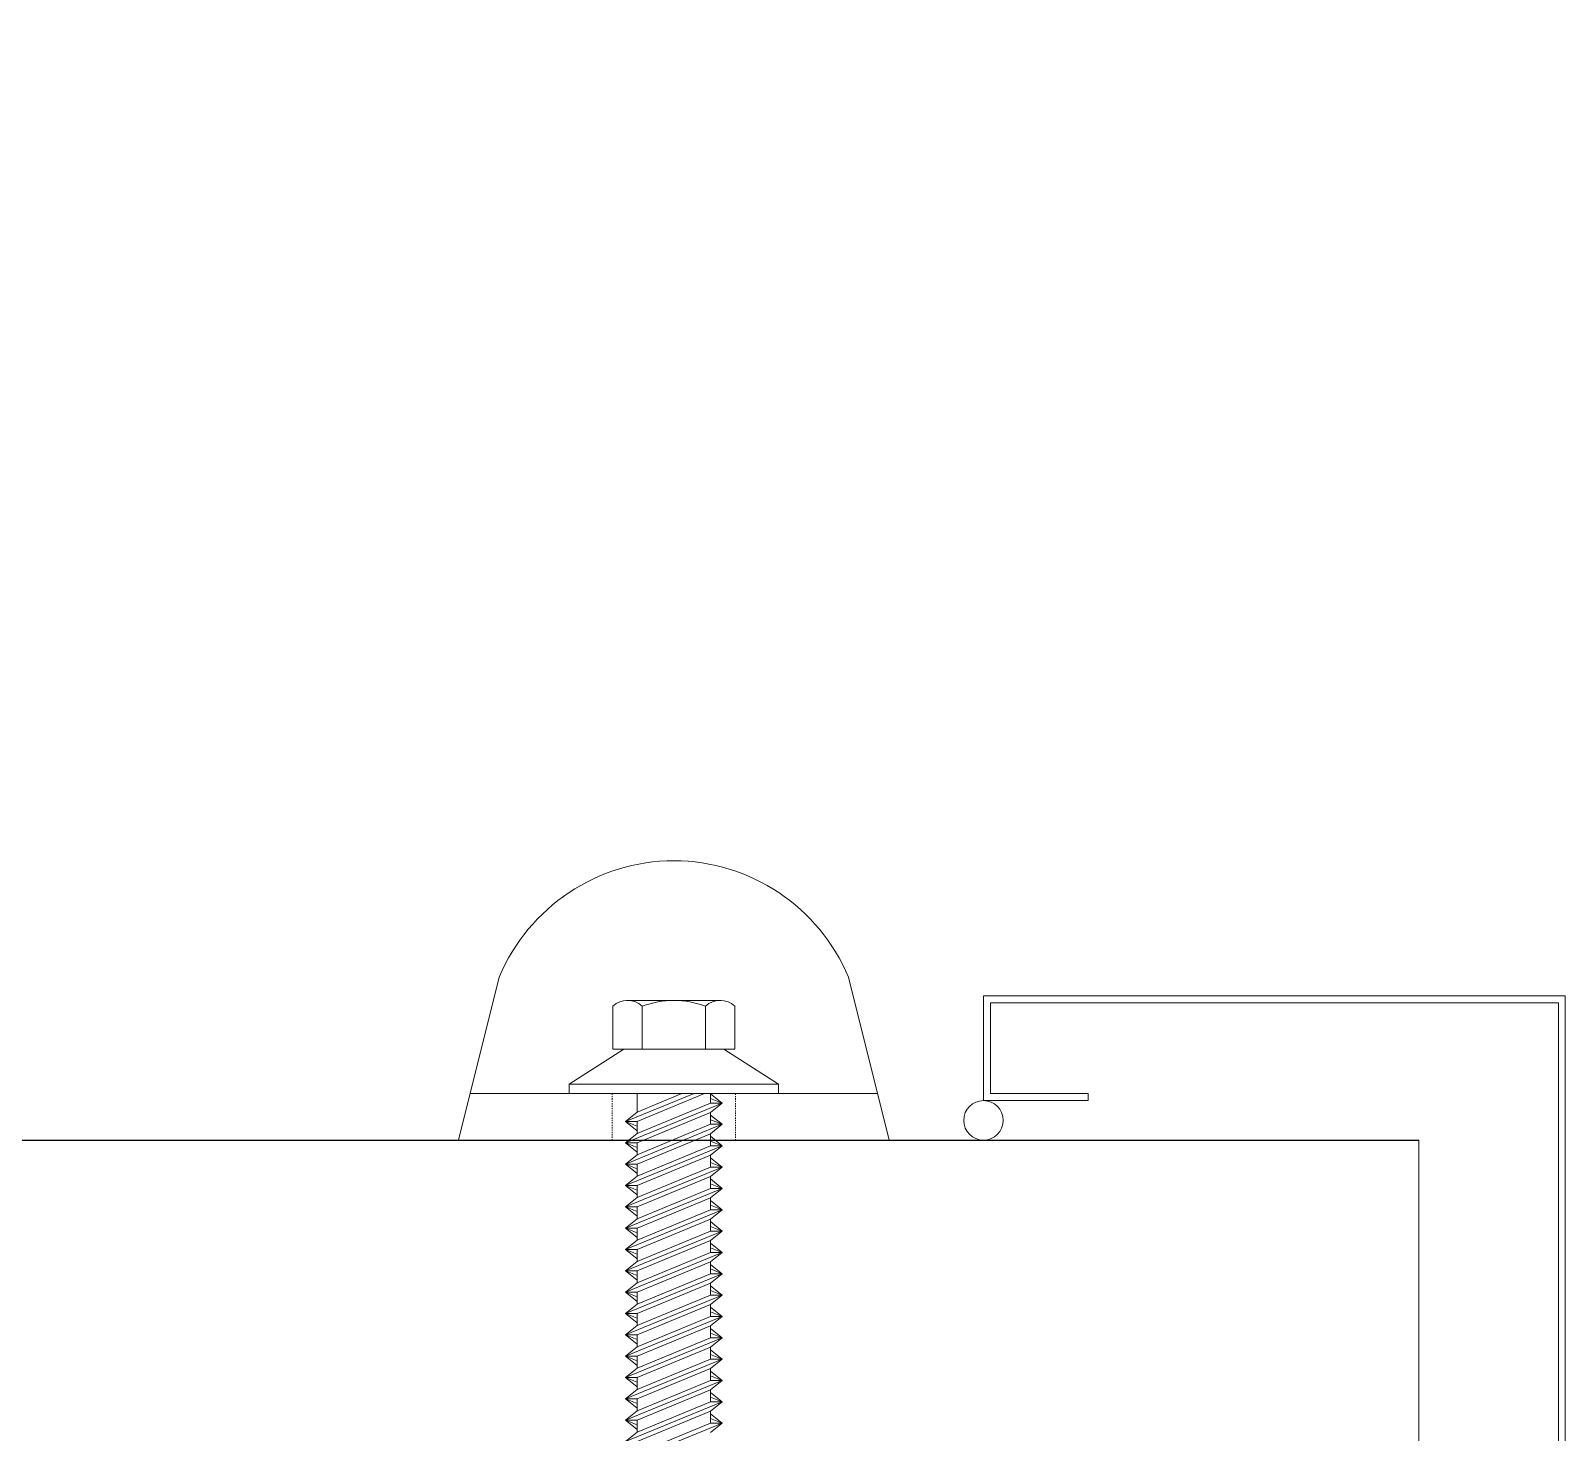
# Model space of a CAD drawing. Header units: millimetres. Extents: x 232323 to 272954, y -5343 to 8721.
# Drawn here: x 245387.6 to 245526.1, y -4221.9 to -4095.4 of the extents above; entities that cross this region are included whole.
import ezdxf

# ---------------------------------------------------------------- set-up
doc = ezdxf.new("R2010")
doc.units = ezdxf.units.MM
doc.header["$MEASUREMENT"] = 0
doc.linetypes.add('MR033~MR037 방열문 및 기타 도어 상세도$0$CENTER', pattern=[2, 1.25, -0.25, 0.25, -0.25])
doc.layers.get('0').update_dxf_attribs({"linetype": 'CONTINUOUS'})
doc.layers.add('A-XXXX-FIN2', color=6, linetype='CONTINUOUS', lineweight=20)
doc.layers.add('냉동', color=3, linetype='CONTINUOUS')

# ---------------------------------------------------------------- blocks, each defined once
blk = doc.blocks.new('MR033~MR037 방열문 및 기타 도어 상세도$0$A$C02E24A8F')
for p, q in [((24, 18.5), (10, 15)), ((24, 5.3), (24, 18.5)), ((20, 5.3), (20, 17.5)), ((20, -17.5), (20, -5.3)), ((24, -18.5), (24, -5.3)), ((10, -15), (24, -18.5))]:
    blk.add_line(p, q)
at = {"linetype": 'MR033~MR037 방열문 및 기타 도어 상세도$0$CENTER', "ltscale": 0.1}
for p, q in [((20, 5.3), (24, 5.3)), ((20, -5.3), (24, -5.3))]:
    blk.add_line(p, q, dxfattribs=at)
for centre, start, end in [((16.31, -0.04), 112.7603, 179.8596), ((16.31, 0.04), 180.1404, 247.2397)]:
    blk.add_arc(centre, 16.31, start, end)

msp = doc.modelspace()

# ---------------------------------------------------------------- linework, layer by layer
at = {"layer": 'A-XXXX-FIN2'}
for p, q in [((245526.08, -4182.48), (245473.58, -4182.48)), ((245473.58, -4191.93), (245473.58, -4182.48)), ((245526.08, -4331.58), (245526.08, -4182.48)), ((245440.14, -4183.43), (245440.14, -4187.31)), ((245441.38, -4182.9), (245449.92, -4182.9)), ((245442.8, -4183.43), (245442.8, -4187.31)), ((245448.5, -4183.43), (245448.5, -4187.31)), ((245451.16, -4183.43), (245451.16, -4187.31)), ((245525.45, -4183.11), (245474.21, -4183.11)), ((245474.21, -4191.3), (245474.21, -4183.11)), ((245525.45, -4330.95), (245525.45, -4183.11)), ((245441.13, -4187.31), (245436.2, -4190.46)), ((245440.14, -4187.31), (245451.16, -4187.31)), ((245450.16, -4187.31), (245441.13, -4187.31)), ((245455.1, -4190.46), (245450.16, -4187.31)), ((245455.1, -4190.46), (245436.2, -4190.46)), ((245436.2, -4190.46), (245436.2, -4191.3)), ((245436.2, -4190.46), (245455.1, -4190.46)), ((245455.1, -4191.3), (245455.1, -4190.46)), ((245436.2, -4191.3), (245455.1, -4191.3)), ((245441.29, -4193.82), (245447.49, -4191.3)), ((245441.29, -4195.75), (245450.01, -4192.16)), ((245441.29, -4195.75), (245450.01, -4192.16)), ((245448.42, -4191.3), (245442.34, -4193.82)), ((245442.34, -4192.98), (245446.38, -4191.3)), ((245442.34, -4192.98), (245442.34, -4191.3)), ((245442.34, -4194.9), (245448.96, -4192.16)), ((245448.96, -4192.16), (245448.96, -4191.3)), ((245450.01, -4192.16), (245448.96, -4191.32)), ((245448.96, -4191.74), (245450.01, -4192.16)), ((245450.01, -4192.16), (245448.96, -4193)), ((245448.96, -4192.16), (245450.01, -4192.16)), ((245483.03, -4191.93), (245473.58, -4191.93)), ((245483.03, -4191.3), (245474.21, -4191.3)), ((245483.03, -4191.3), (245483.03, -4191.93)), ((245441.29, -4193.82), (245442.34, -4192.98)), ((245442.34, -4193.82), (245441.29, -4193.82)), ((245442.34, -4194.25), (245441.29, -4193.82)), ((245441.29, -4193.82), (245442.34, -4194.67)), ((245448.96, -4193), (245442.34, -4195.75)), ((245442.34, -4194.9), (245442.34, -4193.82)), ((245448.96, -4194.08), (245448.96, -4193)), ((245450.01, -4194.08), (245448.96, -4193.24)), ((245448.96, -4193.66), (245450.01, -4194.08)), ((245441.29, -4197.67), (245450.01, -4194.08)), ((245441.29, -4197.67), (245450.01, -4194.08)), ((245441.29, -4195.75), (245442.34, -4194.9)), ((245442.34, -4196.83), (245448.96, -4194.08)), ((245448.96, -4194.93), (245442.34, -4197.67)), ((245450.01, -4194.08), (245448.96, -4194.93)), ((245448.96, -4194.08), (245450.01, -4194.08)), ((245448.96, -4196.01), (245448.96, -4194.93)), ((245450.01, -4196.01), (245448.96, -4195.16)), ((245442.34, -4195.75), (245441.29, -4195.75)), ((245442.34, -4196.17), (245441.29, -4195.75)), ((245441.29, -4195.75), (245442.34, -4196.59)), ((245442.34, -4196.17), (245441.29, -4195.75)), ((245441.29, -4195.75), (245442.34, -4196.59)), ((245441.29, -4199.6), (245450.01, -4196.01)), ((245441.29, -4199.6), (245450.01, -4196.01)), ((245442.34, -4196.83), (245442.34, -4195.75)), ((245442.34, -4198.75), (245448.96, -4196.01)), ((245448.96, -4195.59), (245450.01, -4196.01)), ((245450.01, -4196.01), (245448.96, -4196.85)), ((245448.96, -4196.01), (245450.01, -4196.01)), ((245512.85, -4195.5), (245512.85, -4295.5)), ((245441.29, -4197.67), (245442.34, -4196.83)), ((245442.34, -4198.09), (245441.29, -4197.67)), ((245441.29, -4197.67), (245442.34, -4198.52)), ((245442.34, -4198.09), (245441.29, -4197.67)), ((245441.29, -4197.67), (245442.34, -4198.52)), ((245442.34, -4197.67), (245441.29, -4197.67)), ((245441.29, -4201.52), (245450.01, -4197.93)), ((245441.29, -4201.52), (245450.01, -4197.93)), ((245448.96, -4196.85), (245442.34, -4199.6)), ((245442.34, -4198.75), (245442.34, -4197.67)), ((245442.34, -4200.68), (245448.96, -4197.93)), ((245448.96, -4197.93), (245448.96, -4196.85)), ((245450.01, -4197.93), (245448.96, -4197.09)), ((245448.96, -4197.51), (245450.01, -4197.93)), ((245450.01, -4197.93), (245448.96, -4198.78)), ((245448.96, -4197.93), (245450.01, -4197.93)), ((245441.29, -4199.6), (245442.34, -4198.75)), ((245448.96, -4198.78), (245442.34, -4201.52)), ((245448.96, -4199.86), (245448.96, -4198.78)), ((245450.01, -4199.86), (245448.96, -4199.01)), ((245448.96, -4199.44), (245450.01, -4199.86)), ((245442.34, -4199.6), (245441.29, -4199.6)), ((245442.34, -4200.02), (245441.29, -4199.6)), ((245441.29, -4199.6), (245442.34, -4200.44)), ((245442.34, -4200.02), (245441.29, -4199.6)), ((245441.29, -4199.6), (245442.34, -4200.44)), ((245441.29, -4203.45), (245450.01, -4199.86)), ((245441.29, -4203.45), (245450.01, -4199.86)), ((245441.29, -4201.52), (245442.34, -4200.68)), ((245442.34, -4200.68), (245442.34, -4199.6)), ((245442.34, -4202.6), (245448.96, -4199.86)), ((245448.96, -4200.7), (245442.34, -4203.45)), ((245450.01, -4199.86), (245448.96, -4200.7)), ((245448.96, -4199.86), (245450.01, -4199.86)), ((245448.96, -4201.78), (245448.96, -4200.7)), ((245442.34, -4201.52), (245441.29, -4201.52)), ((245442.34, -4201.94), (245441.29, -4201.52)), ((245441.29, -4201.52), (245442.34, -4202.37)), ((245442.34, -4201.94), (245441.29, -4201.52)), ((245441.29, -4201.52), (245442.34, -4202.37)), ((245441.29, -4205.37), (245450.01, -4201.78)), ((245441.29, -4205.37), (245450.01, -4201.78)), ((245442.34, -4202.6), (245442.34, -4201.52)), ((245442.34, -4204.53), (245448.96, -4201.78)), ((245450.01, -4201.78), (245448.96, -4200.94)), ((245448.96, -4201.36), (245450.01, -4201.78)), ((245450.01, -4201.78), (245448.96, -4202.63)), ((245448.96, -4201.78), (245450.01, -4201.78)), ((245441.29, -4203.45), (245442.34, -4202.6)), ((245442.34, -4203.45), (245441.29, -4203.45)), ((245442.34, -4203.87), (245441.29, -4203.45)), ((245441.29, -4203.45), (245442.34, -4204.29)), ((245442.34, -4203.87), (245441.29, -4203.45)), ((245441.29, -4203.45), (245442.34, -4204.29)), ((245448.96, -4202.63), (245442.34, -4205.37)), ((245442.34, -4204.53), (245442.34, -4203.45)), ((245448.96, -4203.71), (245448.96, -4202.63)), ((245450.01, -4203.71), (245448.96, -4202.86)), ((245448.96, -4203.29), (245450.01, -4203.71)), ((245441.29, -4207.3), (245450.01, -4203.71)), ((245441.29, -4207.3), (245450.01, -4203.71)), ((245441.29, -4205.37), (245442.34, -4204.53)), ((245442.34, -4206.45), (245448.96, -4203.71)), ((245448.96, -4204.55), (245442.34, -4207.3)), ((245450.01, -4203.71), (245448.96, -4204.55)), ((245448.96, -4203.71), (245450.01, -4203.71)), ((245448.96, -4205.63), (245448.96, -4204.55)), ((245450.01, -4205.63), (245448.96, -4204.79)), ((245442.34, -4205.37), (245441.29, -4205.37)), ((245442.34, -4205.79), (245441.29, -4205.37)), ((245441.29, -4205.37), (245442.34, -4206.22)), ((245442.34, -4205.79), (245441.29, -4205.37)), ((245441.29, -4205.37), (245442.34, -4206.22)), ((245441.29, -4209.22), (245450.01, -4205.63)), ((245441.29, -4209.22), (245450.01, -4205.63)), ((245442.34, -4206.45), (245442.34, -4205.37)), ((245442.34, -4208.38), (245448.96, -4205.63)), ((245448.96, -4205.21), (245450.01, -4205.63)), ((245450.01, -4205.63), (245448.96, -4206.48)), ((245448.96, -4205.63), (245450.01, -4205.63)), ((245441.29, -4207.3), (245442.34, -4206.45)), ((245442.34, -4207.3), (245441.29, -4207.3)), ((245442.34, -4207.72), (245441.29, -4207.3)), ((245441.29, -4207.3), (245442.34, -4208.14)), ((245442.34, -4207.72), (245441.29, -4207.3)), ((245441.29, -4207.3), (245442.34, -4208.14)), ((245441.29, -4211.15), (245450.01, -4207.56)), ((245441.29, -4211.15), (245450.01, -4207.56)), ((245448.96, -4206.48), (245442.34, -4209.22)), ((245442.34, -4208.38), (245442.34, -4207.3)), ((245442.34, -4210.3), (245448.96, -4207.56)), ((245448.96, -4207.56), (245448.96, -4206.48)), ((245450.01, -4207.56), (245448.96, -4206.71)), ((245448.96, -4207.13), (245450.01, -4207.56)), ((245450.01, -4207.56), (245448.96, -4208.4)), ((245448.96, -4207.56), (245450.01, -4207.56)), ((245441.29, -4209.22), (245442.34, -4208.38)), ((245448.96, -4208.4), (245442.34, -4211.15)), ((245448.96, -4209.48), (245448.96, -4208.4)), ((245450.01, -4209.48), (245448.96, -4208.64)), ((245448.96, -4209.06), (245450.01, -4209.48)), ((245442.34, -4209.22), (245441.29, -4209.22)), ((245442.34, -4209.64), (245441.29, -4209.22)), ((245441.29, -4209.22), (245442.34, -4210.06)), ((245442.34, -4209.64), (245441.29, -4209.22)), ((245441.29, -4209.22), (245442.34, -4210.06)), ((245441.29, -4213.07), (245450.01, -4209.48)), ((245441.29, -4213.07), (245450.01, -4209.48)), ((245441.29, -4211.15), (245442.34, -4210.3)), ((245442.34, -4210.3), (245442.34, -4209.22)), ((245442.34, -4212.23), (245448.96, -4209.48)), ((245448.96, -4210.33), (245442.34, -4213.07)), ((245450.01, -4209.48), (245448.96, -4210.33)), ((245448.96, -4209.48), (245450.01, -4209.48)), ((245448.96, -4211.41), (245448.96, -4210.33)), ((245442.34, -4211.15), (245441.29, -4211.15)), ((245442.34, -4211.57), (245441.29, -4211.15)), ((245441.29, -4211.15), (245442.34, -4211.99)), ((245442.34, -4211.57), (245441.29, -4211.15)), ((245441.29, -4211.15), (245442.34, -4211.99)), ((245441.29, -4214.99), (245450.01, -4211.41)), ((245441.29, -4214.99), (245450.01, -4211.41)), ((245442.34, -4212.23), (245442.34, -4211.15)), ((245442.34, -4214.15), (245448.96, -4211.41)), ((245450.01, -4211.41), (245448.96, -4210.56)), ((245448.96, -4210.98), (245450.01, -4211.41)), ((245450.01, -4211.41), (245448.96, -4212.25)), ((245448.96, -4211.41), (245450.01, -4211.41)), ((245441.29, -4213.07), (245442.34, -4212.23)), ((245442.34, -4213.07), (245441.29, -4213.07)), ((245442.34, -4213.49), (245441.29, -4213.07)), ((245441.29, -4213.07), (245442.34, -4213.91)), ((245442.34, -4213.49), (245441.29, -4213.07)), ((245441.29, -4213.07), (245442.34, -4213.91)), ((245448.96, -4212.25), (245442.34, -4214.99)), ((245442.34, -4214.15), (245442.34, -4213.07)), ((245448.96, -4213.33), (245448.96, -4212.25)), ((245450.01, -4213.33), (245448.96, -4212.49)), ((245448.96, -4212.91), (245450.01, -4213.33)), ((245441.29, -4216.92), (245450.01, -4213.33)), ((245441.29, -4216.92), (245450.01, -4213.33)), ((245441.29, -4214.99), (245442.34, -4214.15)), ((245442.34, -4216.07), (245448.96, -4213.33)), ((245448.96, -4214.18), (245442.34, -4216.92)), ((245450.01, -4213.33), (245448.96, -4214.18)), ((245448.96, -4213.33), (245450.01, -4213.33)), ((245448.96, -4215.26), (245448.96, -4214.18)), ((245450.01, -4215.26), (245448.96, -4214.41)), ((245442.34, -4214.99), (245441.29, -4214.99)), ((245442.34, -4215.42), (245441.29, -4214.99)), ((245441.29, -4214.99), (245442.34, -4215.84)), ((245442.34, -4215.42), (245441.29, -4214.99)), ((245441.29, -4214.99), (245442.34, -4215.84)), ((245441.29, -4218.84), (245450.01, -4215.26)), ((245441.29, -4218.84), (245450.01, -4215.26)), ((245441.29, -4216.92), (245442.34, -4216.07)), ((245442.34, -4216.07), (245442.34, -4214.99)), ((245442.34, -4218), (245448.96, -4215.26)), ((245448.96, -4214.83), (245450.01, -4215.26)), ((245450.01, -4215.26), (245448.96, -4216.1)), ((245448.96, -4215.26), (245450.01, -4215.26)), ((245442.34, -4216.92), (245441.29, -4216.92)), ((245442.34, -4217.34), (245441.29, -4216.92)), ((245441.29, -4216.92), (245442.34, -4217.76)), ((245442.34, -4217.34), (245441.29, -4216.92)), ((245441.29, -4216.92), (245442.34, -4217.76)), ((245441.29, -4220.77), (245450.01, -4217.18)), ((245441.29, -4220.77), (245450.01, -4217.18)), ((245448.96, -4216.1), (245442.34, -4218.84)), ((245442.34, -4218), (245442.34, -4216.92)), ((245442.34, -4219.92), (245448.96, -4217.18)), ((245448.96, -4217.18), (245448.96, -4216.1)), ((245450.01, -4217.18), (245448.96, -4216.34)), ((245448.96, -4216.76), (245450.01, -4217.18)), ((245450.01, -4217.18), (245448.96, -4218.02)), ((245448.96, -4217.18), (245450.01, -4217.18)), ((245441.29, -4218.84), (245442.34, -4218)), ((245442.34, -4218.84), (245441.29, -4218.84)), ((245442.34, -4219.27), (245441.29, -4218.84)), ((245441.29, -4218.84), (245442.34, -4219.69)), ((245442.34, -4219.27), (245441.29, -4218.84)), ((245441.29, -4218.84), (245442.34, -4219.69)), ((245448.96, -4218.02), (245442.34, -4220.77)), ((245442.34, -4219.92), (245442.34, -4218.84)), ((245448.96, -4219.1), (245448.96, -4218.02)), ((245450.01, -4219.1), (245448.96, -4218.26)), ((245448.96, -4218.68), (245450.01, -4219.1)), ((245441.29, -4222.69), (245450.01, -4219.1)), ((245441.29, -4222.69), (245450.01, -4219.1)), ((245441.29, -4220.77), (245442.34, -4219.92)), ((245442.34, -4221.85), (245448.96, -4219.1)), ((245448.96, -4219.95), (245442.34, -4222.69)), ((245450.01, -4219.1), (245448.96, -4219.95)), ((245448.96, -4219.1), (245450.01, -4219.1)), ((245448.96, -4221.03), (245448.96, -4219.95)), ((245450.01, -4221.03), (245448.96, -4220.19)), ((245442.34, -4220.77), (245441.29, -4220.77)), ((245442.34, -4221.19), (245441.29, -4220.77)), ((245441.29, -4220.77), (245442.34, -4221.61)), ((245442.34, -4221.19), (245441.29, -4220.77)), ((245441.29, -4220.77), (245442.34, -4221.61)), ((245441.29, -4224.62), (245450.01, -4221.03)), ((245441.29, -4224.62), (245450.01, -4221.03)), ((245442.34, -4221.85), (245442.34, -4220.77)), ((245442.34, -4223.77), (245448.96, -4221.03)), ((245448.96, -4220.61), (245450.01, -4221.03)), ((245450.01, -4221.03), (245448.96, -4221.87)), ((245448.96, -4221.03), (245450.01, -4221.03)), ((245441.29, -4222.69), (245442.34, -4221.85))]:
    msp.add_line(p, q, dxfattribs=at)
msp.add_circle((245473.58, -4193.72), 1.78, dxfattribs=at)
for centre, radius, start, end in [((245441.47, -4184.85), 1.95, 46.9662, 133.0338), ((245445.65, -4190.9), 7.99, 69.1195, 110.8805), ((245449.83, -4184.85), 1.95, 46.9662, 133.0338)]:
    msp.add_arc(centre, radius, start, end, dxfattribs=at)
at = {"layer": '냉동'}
msp.add_lwpolyline([(245325.45, -3800.5), (245325.45, -4195.5), (245512.85, -4195.5)], dxfattribs=at)

# ---------------------------------------------------------------- block references
at = {"layer": 'A-XXXX-FIN2', "xscale": -1.049997349910679, "yscale": 1.049997349910679, "zscale": 1.049997349910679, "rotation": 90}
msp.add_blockref('MR033~MR037 방열문 및 기타 도어 상세도$0$A$C02E24A8F', (245445.65, -4170.3), dxfattribs=at)

doc.saveas('drawing.dxf')
